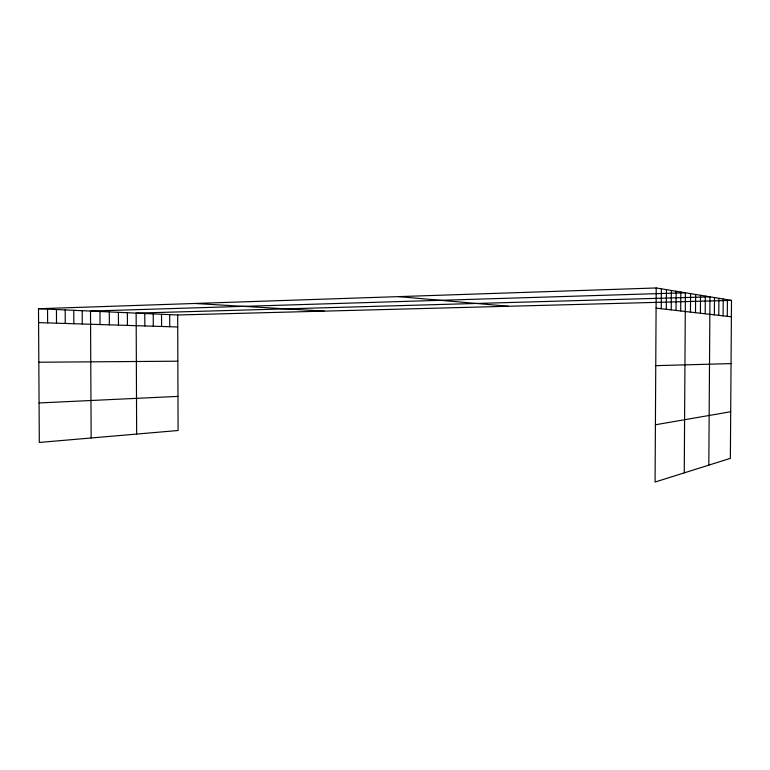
<?xml version="1.0" encoding="UTF-8"?>
<svg xmlns="http://www.w3.org/2000/svg" width="770" height="770" viewBox="0 0 770 770"><rect width="100%" height="100%" fill="white"/><g stroke="black" fill="none" stroke-linecap="round" stroke-linejoin="round"><path stroke-width="1.16" d="M656.204 287.961L655.077 482.039L730.364 458.362L731.5 300.387L656.204 287.961L38.5 308.731L39.318 442.442L178.082 430.507L177.687 314.988L38.5 308.731M661.257 308.731L661.382 288.808M666.31 309.319L666.425 289.645M671.228 309.877L671.344 290.454M676.022 310.435L676.147 291.253M680.709 310.974L680.824 292.022M684.251 472.867L685.396 292.773L90.504 311.07L91.149 437.986M690.459 312.091L690.575 293.63M695.503 312.678L695.618 294.467M700.411 313.236L700.527 295.276M705.185 313.785L705.31 296.065M708.814 465.138L709.959 296.835L136.146 313.12L136.656 434.068M714.368 314.843L714.493 297.576M718.785 315.353L718.901 298.308M723.088 315.854L723.213 299.02M727.284 316.335L727.409 299.713M655.414 424.78L730.701 411.738M39.078 402.96L177.966 396.386M177.687 314.988L731.5 300.387M655.751 365.654L731.048 363.604M38.827 362.227L177.851 361.188M38.587 322.62L177.735 326.981M194.906 303.476L324.276 311.128M398.571 296.623L508.537 306.267M656.088 308.135L731.385 316.807M82.207 310.695L82.275 323.997M73.766 310.32L73.843 323.727M65.18 309.935L65.257 323.458M56.441 309.54L56.518 323.188M47.547 309.145L47.634 322.909M169.679 314.632L169.727 326.73M161.527 314.266L161.575 326.48M153.23 313.891L153.278 326.22M144.77 313.515L144.818 325.951M127.368 312.726L127.425 325.412M118.416 312.331L118.474 325.123M109.292 311.917L109.35 324.844M99.984 311.494L100.052 324.555"/></g></svg>
